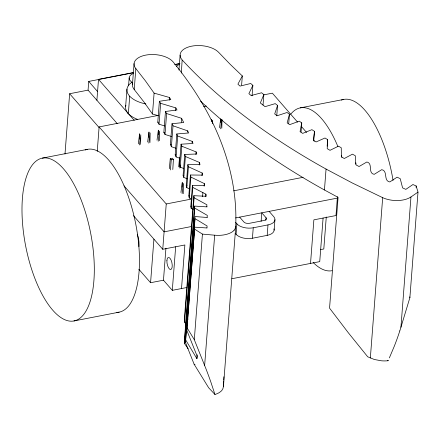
<?xml version="1.0" encoding="UTF-8"?>
<svg xmlns="http://www.w3.org/2000/svg" width="440" height="440" viewBox="0 0 440 440"><rect width="100%" height="100%" fill="white"/><g stroke="black" fill="none" stroke-linecap="round" stroke-linejoin="round"><path stroke-width="0.66" d="M188.133 348.799L184.448 343.47L184.509 339.218L194.75 206.09L207.026 206.899L207.004 206.503M139.524 139.194L139.634 133.782L138.298 143.825M148.891 137.368L148.995 131.962L147.659 141.999M158.263 134.871L158.356 130.136L157.02 140.179M182.182 187.171L182.276 182.435L180.939 192.472M211.459 121.512L211.497 119.482L211.316 120.824M220.764 122.397L220.831 119.014M140.591 144.381L140.789 134.761L139.442 144.958M149.952 142.555L150.15 132.935L148.803 143.132M159.313 140.734L159.511 131.114L158.163 141.306M183.222 193.715L183.431 183.409L182.083 193.606M212.597 123.211L212.652 120.461L212.295 123.178M221.815 128.255L221.986 120.01M234.069 230.219L235.263 228.415A20.158 10.5 4.4 0 0 235.648 227.266C237.864 184.08 224.439 141.235 202.725 104.242A716.359 373.23 4.4 0 0 173.118 61.925L172.92 61.694A20.482 10.67 4.4 0 0 145.877 55.083A20.482 10.67 4.4 0 0 135.834 68.602L134.228 89.518L143.809 101.783L152.488 114.037L158.274 115.654M207.306 217.503L195.047 216.541L185.372 342.21L194.117 364.21L208.665 387.778L214.946 394.466A19.503 10.159 4.4 0 0 219.747 392.271C223.729 390.011 223.773 385.677 223.663 381.502M223.432 386.656L235.774 226.276M223.735 380.149L223.883 376.761M194.733 227.167L206.993 227.97M172.799 169.543L173.41 159.467L172.43 158.213L170.264 158.664L169.329 168.685M274.142 230.164L274.945 219.709M206.954 227.898L207.097 225.984L195.03 218.636L185.697 339.939L196.889 358.672L197.137 356.153L186.797 330.297L194.618 229.009M64.994 154.061L69.636 93.731L88.066 90.139L117.211 123.596M88.066 90.139L88.737 81.428L133.474 72.71M96.899 100.276L98.505 79.359L133.227 72.6M97.24 151.404L99.121 126.918L157.768 115.5M125.626 106.535L126.968 89.106M128.557 85.899L129.173 77.853M129.701 96.201L128.359 113.63L127.82 113.009M132.457 84.508L134.068 63.591M152.488 114.037L154.094 93.121L145.42 80.867L135.834 68.602M164.742 125.928L159.044 124.245L157.779 122.205L159.39 101.288L170.814 99.578L169.499 97.499L154.094 93.121M159.044 124.245L160.655 103.329L159.39 101.288M186.896 287.502L172.304 290.34L163.471 280.203L150.573 282.716L153.923 239.146M171.556 136.51L165.006 134.453L163.862 132.413L165.468 111.496L177.023 109.972L175.83 107.888L160.655 103.329M165.006 134.453L166.617 113.537L165.468 111.496M169.301 100.117L169.499 97.499M175.995 148.258L171.391 146.707L170.385 144.661L171.996 123.745L183.716 122.502L181.577 118.316L166.617 113.537M181.517 288.547L184.872 244.976L162.756 249.282L166.243 203.968L99.121 126.918M171.391 146.707L173.003 125.791L171.996 123.745M175.626 110.506L175.83 107.888M178.97 70.043L180.114 55.198M163.471 280.203L165.935 248.204M181.352 73.073L182.149 59.912A20.482 10.67 4.4 0 1 191.494 46.2A20.482 10.67 4.4 0 1 218.757 52.454L230.219 64.35L242.314 75.939L241.61 85.085M179.718 158.235L176.088 156.926L175.191 154.88L176.803 133.964L188.656 132.974L187.715 130.878L173.003 125.791M176.088 156.926L177.694 136.01L176.803 133.964M181.274 122.238L181.577 118.316M183.794 168.537L180.219 167.156L179.438 165.11L181.044 144.194L193.017 143.479L192.192 141.372L177.694 136.01M180.219 167.156L181.825 146.239L181.044 144.194M172.304 290.34L175.659 246.769M187.303 178.86L183.788 177.408L183.117 175.357L184.729 154.44L196.806 154.006L196.091 151.899L181.825 146.239M183.788 177.408L185.399 156.492L184.729 154.44M187.611 132.182L187.715 130.878M189.393 188.826L186.802 187.677L186.241 185.625L187.853 164.709L200.013 164.555L199.419 162.443L185.399 156.492M186.802 187.677L188.413 166.766L187.853 164.709M192.093 142.681L192.192 141.372M191.796 199.177L189.261 197.978L188.81 195.916L190.421 174.999L202.642 175.12L202.163 173.008L188.413 166.766M189.261 197.978L190.867 177.062L190.421 174.999M193.061 209.27L191.158 208.313L190.823 206.239L192.429 185.328L204.688 185.708L204.325 183.59L190.867 177.062M191.158 208.313L192.764 187.396L192.429 185.328M195.894 154.512L196.091 151.899M192.764 187.396L205.904 194.178L206.151 196.301L193.875 195.69L184.47 317.933L184.525 322.19L186.049 324.28M184.525 322.19L194.095 197.764L193.875 195.69M184.448 343.47L194.75 206.09M199.215 165.055L199.419 162.443M186.797 330.297L194.744 227.035M201.96 175.621L202.163 173.008M202.565 196.631L202.873 192.583M204.127 186.203L204.325 183.59M214.946 394.466L210.92 382.256A151.41 33.352 61.2 0 0 205.915 368.693L194.304 339.686L202.428 234.097L194.612 229.141M205.706 196.746L205.904 194.178M206.751 206.712L206.899 204.776L194.095 197.764M207.147 217.327L207.295 215.38L194.86 208.175M196.889 358.672L197.236 354.822M204.639 365.481L214.665 235.202A19.861 10.345 4.4 0 0 234.157 230.247M273.971 228.888A12.287 6.402 4.4 0 1 267.185 235.367L252.439 238.238A12.287 6.402 4.4 0 1 236.082 234.311L236.891 223.856L235.631 222.415M252.06 95.826L252.868 85.366L250.723 83.496L240.064 86.086L237.903 84.178L242.314 75.939M252.439 238.238L253.242 227.782L267.988 224.912A12.287 6.402 4.4 0 0 273.746 216.673L269.143 211.393M263.032 105.056L263.841 94.6L261.613 92.769L251.141 95.535L248.886 93.66L252.868 85.366M261.118 221.326L261.773 212.828L266.024 217.707L265.821 220.319M267.185 235.367L267.988 224.912M276.755 115.88L277.558 105.424L275.231 103.637L265.051 106.656L260.343 102.977L263.841 94.6M288.745 123.393L289.449 114.241L287.034 112.492L277.145 115.737L274.692 113.933L277.558 105.424M301.054 132.033L301.757 122.881L299.261 121.165L289.696 124.647L287.15 122.876L289.449 114.241M313.786 140.498L314.49 131.346L311.911 129.668L302.693 133.381L300.058 131.648L301.757 122.881M310.525 263.417L313.874 219.846L335.99 215.54L337.436 196.752M327.151 146.179L327.652 139.639L324.984 137.995L316.129 141.939L313.407 140.239L314.49 131.346M388.267 360.278L388.047 360.745A19.503 10.159 4.4 0 1 381.37 360.789L374.352 359.497L367.714 356.796L348.277 332.712L329.555 308.127L338.074 197.368L324.445 189.981L326.057 169.065C290.197 149.155 255.794 126.434 224.362 100.029M323.092 218.053L319.737 261.624L231.913 278.729M326.271 216.975L323.807 248.974L320.584 249.601M355.74 164.137L355.295 155.738L352.451 154.16L344.311 158.51L341.418 156.888L341.253 147.774L338.498 146.157L330.006 150.315L327.195 148.654L327.652 139.639M370.343 358.012L382.679 197.659L352.314 182.996L326.057 169.065M399.79 330.924L400.934 327.245L410.96 196.966L418 192.104L416.168 185.988L412.94 184.536L405.84 189.371L402.6 187.902L400.219 178.668L397.089 177.183L389.818 181.951C383.158 180.934 388.179 170.857 381.733 169.67L374.226 174.334C367.527 173.25 373.274 163.268 366.861 161.992L359.057 166.518L356.07 164.929L355.845 162.784M416.064 187.358L416.168 185.988M400.934 327.245L409.877 297.693L418 192.104M170.434 169.945L171.248 159.775L170.264 158.664M179.795 168.119L180.015 165.407M178.69 166.864L179.564 157.509M220.666 128.832L221.925 119.317M219.522 127.699L220.682 118.998M185.697 339.939L185.372 342.21M389.351 357.913L394.158 346.566A151.41 80.3 -80.5 0 0 399.795 330.93M174.625 64.537L179.971 63.498M175.538 64.515L179.548 63.74M203.605 106.568L206.299 106.046M263.599 94.886L272.36 93.175L297.583 122.133M42.323 158.131L87.461 149.336M300.333 107.872L343.651 99.434M166.243 203.968L191.857 198.974M233.651 190.834L303.077 177.315M191.736 226.468L164.098 231.853L124.003 185.834M235.549 217.932L337.332 198.11M74.008 320.947A82.934 33.127 79 0 0 78.408 193.38A82.934 33.127 79 0 0 22.077 204.287A82.934 33.127 79 0 0 74.008 320.947L119.147 312.152M157.779 122.205L158.494 122.095M171.248 159.775L173.41 159.467M163.862 132.413L164.582 132.314M170.385 144.661L171.116 144.584M175.191 154.88L175.934 154.82M179.438 165.11L180.186 165.066M183.117 175.357L183.871 175.329M186.241 185.625L187.006 185.614M188.81 195.916L189.574 195.921M190.823 206.239L191.587 206.267M202.428 234.097L214.665 235.202M187.479 318.857L188.232 319.088M194.117 364.21L195.041 364.551M382.679 197.659L384.241 198.319A20.158 10.5 4.4 0 0 386.232 199.012L389.769 199.892A19.861 10.345 4.4 0 0 410.933 196.955M324.445 189.981C288.585 170.071 254.188 147.345 222.756 120.945A716.359 373.23 4.4 0 1 200.536 101.096M301.191 126.269L306.592 132.473M313.352 140.234L314.254 141.268M239.657 217.135L243.909 222.013A4.098 2.134 4.4 0 0 249.359 223.322L264.105 220.451A4.098 2.134 4.4 0 0 266.024 217.707M235.246 233.349L236.082 234.311M98.505 79.359L134.195 120.329M88.737 81.428L97.57 91.564M69.636 93.731L99.308 127.793M133.474 215.672L162.756 249.282M138.847 269.258L150.573 282.716M387.701 360.316L388.047 360.745M194.304 339.686L187.022 327.75M409.789 296.879L409.877 297.693M253.242 227.782A12.287 6.402 4.4 0 1 236.891 223.856M224.367 100.029A716.359 373.23 4.4 0 1 182.347 60.132M134.228 89.518A20.482 10.67 4.4 0 1 132.66 83.451M137.638 119.433A25.608 13.343 4.4 0 1 125.906 105.276M145.844 103.945A25.608 13.343 4.4 0 1 131.956 82.28M132.621 82.704A12.287 6.402 4.4 0 1 133.293 73.48M176.418 66.396A12.287 6.402 4.4 0 1 179.366 64.504M137.275 234.218A12.287 4.906 79 0 1 138.908 246.637M332.019 270.694A82.934 33.127 79 0 1 313.203 262.51M290.686 114.257A82.934 33.127 79 0 1 337.904 146.586M341.314 155.518A82.934 33.127 79 0 1 341.924 157.3M341.368 100.095A82.934 33.127 79 0 1 393.058 180.373M85.184 149.99A82.934 33.127 79 0 1 135.828 224.444A82.934 33.127 79 0 1 116.787 312.395M166.898 260.739A6.144 2.453 79 0 0 170.676 269.528A6.144 2.453 79 0 0 171.121 260.194A6.144 2.453 79 0 0 166.898 260.739"/></g></svg>
